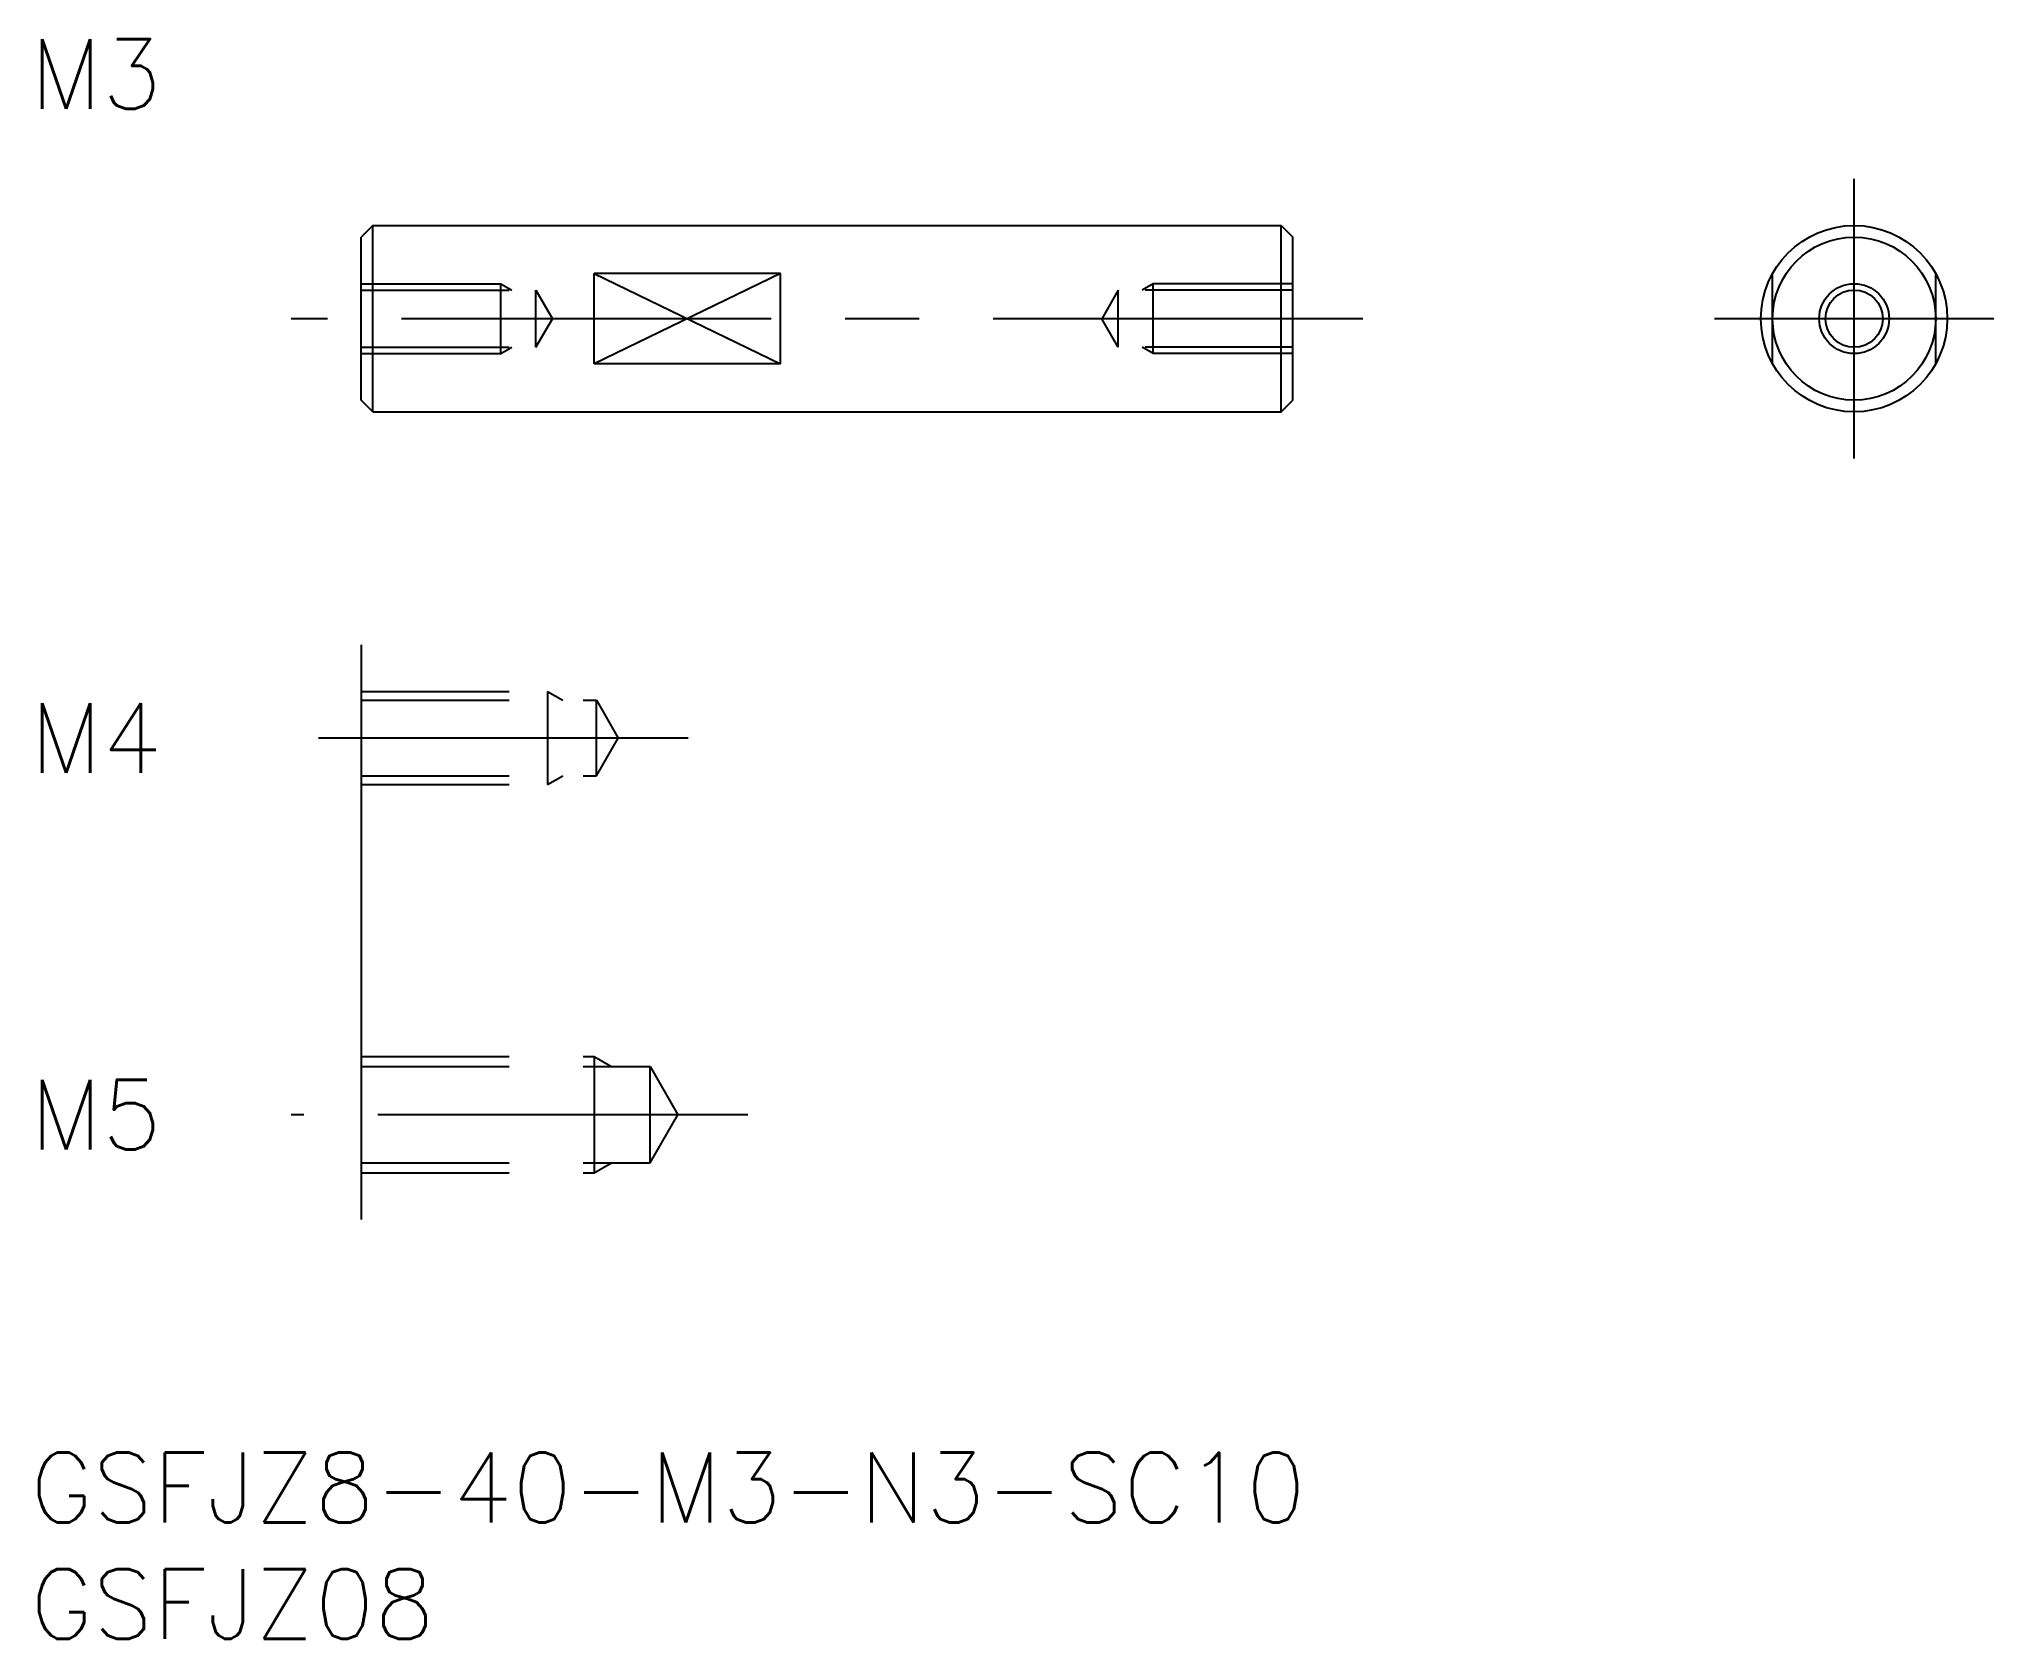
# Model space of a CAD drawing. Extents: x 0.4 to 84.3, y -8 to 60.7.
import ezdxf

# ---------------------------------------------------------------- set-up
doc = ezdxf.new("R2010")
doc.units = 0
doc.header["$LTSCALE"] = 0.5
doc.linetypes.add('CENTER', pattern=[50.8, 31.75, -6.35, 6.35, -6.35])
doc.linetypes.add('DASHED', pattern=[19.05, 12.7, -6.35])
for name, color, linetype in [('MSM_CENTER', 1, 'CENTER'), ('MSM_CONTINUOUS', 7, 'CONTINUOUS'), ('MSM_DASHED', 4, 'DASHED'), ('MSM_NARROW', 5, 'CONTINUOUS'), ('MSM_PART_NUMBER', 7, 'CONTINUOUS')]:
    doc.layers.add(name, color=color, linetype=linetype)
doc.styles.get("Standard").update_dxf_attribs({"font": 'txt.shx', "height": 1.5, "bigfont": 'bigfont.shx'})

# ---------------------------------------------------------------- blocks, each defined once
blk = doc.blocks.new('*U19')
at = {"layer": 'MSM_PART_NUMBER'}
blk.add_text('GSFJZ8-40-M3-N3-SC10', height=3, dxfattribs=at).set_placement((0, -3))
blk = doc.blocks.new('*U20')
at = {"layer": 'MSM_PART_NUMBER'}
blk.add_text('GSFJZ08', height=3, dxfattribs=at).set_placement((0, -8))

msp = doc.modelspace()

# ---------------------------------------------------------------- linework, layer by layer
at = {"layer": 'MSM_CENTER'}
for p, q in [((78.308, 42.668), (78.308, 54.668)), ((57.214, 48.668), (11.214, 48.668)), ((84.308, 48.668), (72.308, 48.668)), ((28.249, 30.668), (11.214, 30.668)), ((30.807, 14.5), (11.214, 14.5))]:
    msp.add_line(p, q, dxfattribs=at)
at = {"layer": 'MSM_CONTINUOUS'}
for p, q in [((14.714, 52.668), (14.214, 52.168)), ((14.214, 45.168), (14.214, 52.168)), ((14.714, 44.668), (14.714, 52.668)), ((14.714, 52.668), (53.714, 52.668)), ((53.714, 44.668), (53.714, 52.668)), ((53.714, 52.668), (54.214, 52.168)), ((54.214, 45.168), (54.214, 52.168)), ((24.214, 46.731), (24.214, 50.604)), ((32.214, 50.604), (24.214, 50.604)), ((32.214, 46.731), (32.214, 50.604)), ((32.214, 46.731), (24.214, 46.731)), ((14.714, 44.668), (14.214, 45.168)), ((14.714, 44.668), (53.714, 44.668)), ((53.714, 44.668), (54.214, 45.168)), ((14.214, 34.668), (14.214, 10))]:
    msp.add_line(p, q, dxfattribs=at)
for radius in [4, 3.5, 1.23]:
    msp.add_circle((78.308, 48.668), radius, dxfattribs=at)
at = {"layer": 'MSM_DASHED'}
for p, q in [((74.808, 46.731), (74.808, 50.604)), ((81.808, 46.731), (81.808, 50.604)), ((14.214, 50.168), (20.214, 50.168)), ((14.214, 49.897), (21.714, 49.897)), ((20.214, 50.168), (20.682, 49.897)), ((20.214, 47.168), (20.214, 50.168)), ((21.714, 47.438), (21.714, 49.897)), ((21.714, 49.897), (22.423, 48.668)), ((46.714, 49.897), (46.004, 48.668)), ((46.714, 47.438), (46.714, 49.897)), ((54.214, 49.897), (46.714, 49.897)), ((48.214, 50.168), (47.745, 49.897)), ((54.214, 50.168), (48.214, 50.168)), ((48.214, 47.168), (48.214, 50.168)), ((21.714, 47.438), (22.423, 48.668)), ((46.714, 47.438), (46.004, 48.668)), ((14.214, 47.438), (21.714, 47.438)), ((14.214, 47.168), (20.214, 47.168)), ((20.214, 47.168), (20.682, 47.438)), ((54.214, 47.438), (46.714, 47.438)), ((48.214, 47.168), (47.745, 47.438)), ((54.214, 47.168), (48.214, 47.168)), ((14.214, 32.668), (22.214, 32.668)), ((14.214, 32.289), (24.314, 32.289)), ((22.214, 32.668), (22.214, 28.668)), ((22.214, 32.668), (22.87, 32.289)), ((24.314, 29.047), (24.314, 32.289)), ((24.314, 32.289), (25.249, 30.668)), ((24.314, 29.047), (25.249, 30.668)), ((14.214, 29.047), (24.314, 29.047)), ((14.214, 28.668), (22.214, 28.668)), ((22.214, 28.668), (22.87, 29.047)), ((14.214, 17), (24.214, 17)), ((24.214, 17), (24.214, 12)), ((24.214, 17), (24.964, 16.567)), ((14.214, 16.567), (26.614, 16.567)), ((26.614, 12.433), (26.614, 16.567)), ((26.614, 16.567), (27.807, 14.5)), ((26.614, 12.433), (27.807, 14.5)), ((14.214, 12.433), (26.614, 12.433)), ((14.214, 12), (24.214, 12)), ((24.214, 12), (24.964, 12.433))]:
    msp.add_line(p, q, dxfattribs=at)
at = {"layer": 'MSM_NARROW'}
for p, q in [((24.214, 50.604), (32.214, 46.731)), ((32.214, 50.604), (24.214, 46.731))]:
    msp.add_line(p, q, dxfattribs=at)
msp.add_circle((78.308, 48.668), 1.5, dxfattribs=at)

# ---------------------------------------------------------------- block references
at = {"layer": 'MSM_CONTINUOUS'}
for name in ['*U19', '*U20']:
    msp.add_blockref(name, (0, 0), dxfattribs=at)

# ---------------------------------------------------------------- texts
at = {"layer": 'MSM_PART_NUMBER'}
for s, p in [('M3', (0, 57.668)), ('M4', (0, 29.168)), ('M5', (0, 13))]:
    msp.add_text(s, height=3, dxfattribs=at).set_placement(p)

doc.saveas('drawing.dxf')
